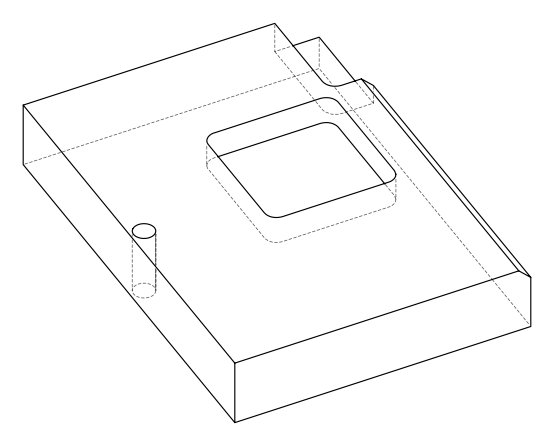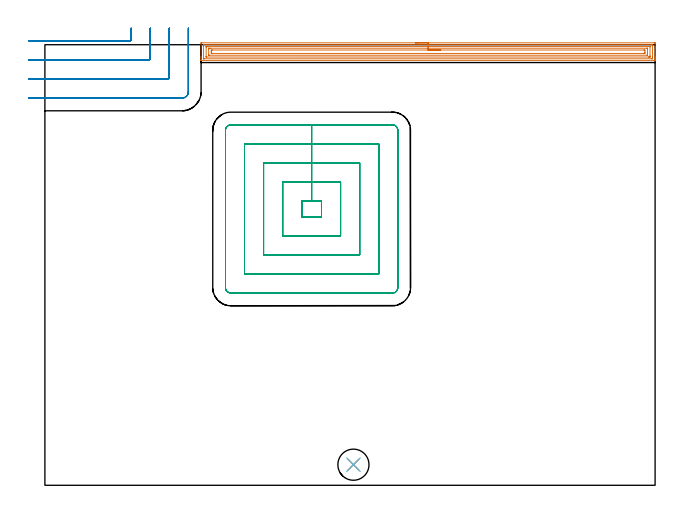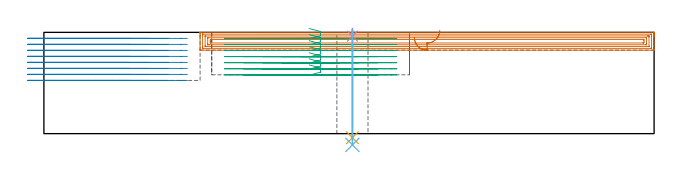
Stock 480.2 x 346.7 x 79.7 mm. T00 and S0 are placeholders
(PLAN: 6 operations, 4 tool changes, 47.3 min)
(1 AREA_MILL | FG_CHAMFER_SURFACE | UGT0205_001 | 14.6 min | 35701 mm3)
(2 MILL_CORNER_NOTCH_RECTANGULAR | CORNER_NOTCH_RECTANGULAR | UGT0201_094 | Follow Part, ap 5, ae 75% | 9.56 min | 239065 mm3)
(3 MILL_RECTANGULAR_POCKET | POCKET_RECTANGULAR_STRAIGHT | UGT0201_094 | Follow Part, ap 5, ae 75% | 22.35 min | 785838 mm3)
(4 SPOT_DRILL | STEP1HOLE | NXT0321_9005460120000 | 0.05 min | 197 mm3)
(5 DRILL_THROUGH_HOLE_INTO_CENTER | STEP1HOLE | NXT0301_065 | 0.34 min | 5346 mm3)
(6 DRILL_TO_ENLARGE_THROUGH_HOLE | STEP1HOLE | UGT0301_058 | 0.36 min | 31957 mm3)
(TOOL UGT0205_001 | Chamfer Mill 20 x 3 x 45 deg. | D20 FL50 Z2)
(TOOL UGT0201_094 | End mill 20 mm | D20 FL38 Z4)
(TOOL NXT0321_9005460120000 | NC Spot Drill, 142deg, 12mm, Carbide, Uncoated | D12 PA142 FL30 Z2)
(TOOL NXT0301_065 | Carbide Drill 9.4mm [860.1-0940-075A1-MM 2214] | D9.4 PA140 FL98 Z2)
(TOOL UGT0301_058 | Twist Drill 24.5 mm | D24.5 PA118 FL160 Z2)
(OP 1 AREA_MILL)
G17 G21 G94 G90
T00 M6
G54
G17 G0 G90 X291.55 Y348.2 S1061 M3
G43 Z89.7 H0
Z75.7
G94 G1 X291.588 Z74.828 F250.
X291.702 Z73.964
X291.891 Z73.112
X292.153 Z72.28
X292.487 Z71.474
X292.89 Z70.7
X293.358 Z69.964
X293.89 Z69.272
X294.479 Z68.629
X295.122 Z68.04
X295.814 Z67.508
X296.55 Z67.04
X297.324 Z66.637
X298.13 Z66.303
X298.962 Z66.041
X299.813 Z65.852
X300.678 Z65.738
X301.55 Z65.7
X479.595
X480.075 Y348.195 Z65.703
X480.19 Y348.192 Z65.706
X480.2 Y348.072 Z65.826
Y337.247 Z76.647
Y336.681 Z77.215
Y336.368 Z77.528
Y335.803 Z78.093
Y335.489 Z78.405
Y334.862 Z79.037
Y334.493 Z79.406
X480.197 Y334.344 Z79.548
X480.19 Y334.202 Z79.688
X480.041 Y334.2 Z79.7
X123.059
X122.91 Y334.202 Z79.688
X122.903 Y334.344 Z79.548
X122.9 Y334.493 Z79.406
Y334.863 Z79.037
Y335.489 Z78.405
Y336.681 Z77.215
Y337.247 Z76.647
Y347.789 Z66.108
X122.903 Y348.075 Z65.823
X122.91 Y348.192 Z65.705
X123.029 Y348.199 Z65.699
X123.505 Y348.2 Z65.7
X301.55
Y346.786 Z67.114
X477.81 Y346.785 Z67.115
X477.937
X478.163 Y346.78 Z67.12
X478.185 Y346.779 Z67.121
X478.19 Y346.766 Z67.134
X478.196 Y346.738 Z67.162
X478.198 Y346.709 Z67.191
X478.2 Y346.526 Z67.374
Y346.032 Z67.868
Y336.862 Z77.038
X478.198 Y336.368 Z77.532
X478.195 Y335.989 Z77.911
X478.183 Y335.621 Z78.279
X477.81 Y335.616 Z78.284
X477.682 Y335.615 Z78.285
X125.29
X125.163
X124.937 Y335.62 Z78.28
X124.915 Y335.621 Z78.279
X124.91 Y335.634 Z78.266
X124.904 Y335.663 Z78.237
X124.902 Y335.691 Z78.209
X124.9 Y335.873 Z78.027
Y336.368 Z77.532
Y345.538 Z68.362
X124.902 Y346.032 Z67.868
X124.905 Y346.411 Z67.489
X124.917 Y346.779 Z67.121
X125.29 Y346.784 Z67.116
X125.418 Y346.785 Z67.115
X301.55 Y346.786 Z67.114
Y345.372 Z68.528
X476.025 Y345.371 Z68.529
X476.098 Y345.37 Z68.53
X476.157 Y345.367 Z68.533
X476.187 Y345.365 Z68.535
X476.19 Y345.326 Z68.574
X476.196 Y345.153 Z68.747
X476.199 Y344.982 Z68.918
X476.2 Y337.953 Z75.947
X476.195 Y337.247 Z76.653
X476.191 Y337.082 Z76.818
X476.182 Y337.035 Z76.865
X476.135 Y337.033 Z76.867
X476.025 Y337.031 Z76.869
X475.354 Y337.029 Z76.871
X475.132 Y337.028 Z76.872
X127.075 Y337.029 Z76.871
X127.001 Y337.03 Z76.87
X126.943 Y337.033 Z76.867
X126.913 Y337.035 Z76.865
X126.91 Y337.075 Z76.825
X126.904 Y337.247 Z76.653
X126.901 Y337.418 Z76.482
X126.9 Y344.447 Z69.453
X126.905 Y345.153 Z68.747
X126.908 Y345.318 Z68.582
X126.918 Y345.365 Z68.535
X126.965 Y345.367 Z68.533
X127.075 Y345.369 Z68.531
X127.746 Y345.371 Z68.529
X127.968 Y345.372 Z68.528
X301.55
Y343.957 Z69.943
X473.67
X474.072 Y343.955 Z69.945
X474.156 Y343.953 Z69.947
X474.187 Y343.951 Z69.949
X474.191 Y343.912 Z69.988
X474.195 Y343.817 Z70.083
X474.2 Y343.436 Z70.464
Y339.043 Z74.857
X474.198 Y338.584 Z75.316
X474.196 Y338.479 Z75.421
X474.192 Y338.455 Z75.445
X474.188 Y338.45 Z75.45
X474.175 Y338.447 Z75.453
X474.107 Y338.444 Z75.456
X473.917 Y338.443 Z75.457
X129.43
X129.028 Y338.445 Z75.455
X128.944 Y338.447 Z75.453
X128.913 Y338.449 Z75.451
X128.909 Y338.488 Z75.412
X128.905 Y338.583 Z75.317
X128.9 Y338.964 Z74.936
Y343.396 Z70.504
X128.904 Y343.816 Z70.084
X128.907 Y343.921 Z69.979
X128.909 Y343.943 Z69.957
X128.927 Y343.95 Z69.95
X128.993 Y343.953 Z69.947
X129.184 Y343.956 Z69.944
X129.753 Y343.957 Z69.943
X130.075
X301.55
Y342.543 Z71.357
X471.537
X471.562 Y342.542 Z71.358
X472.19 Y342.518 Z71.382
X472.199 Y341.892 Z72.008
Y340.761 Z73.139
X472.197 Y340.136 Z73.764
X472.19 Y339.882 Z74.018
X471.587 Y339.858 Z74.042
X471.562 Y339.857 Z74.043
X131.563
X131.538 Y339.858 Z74.042
X130.91 Y339.882 Z74.018
X130.901 Y340.508 Z73.392
X130.9 Y341.639 Z72.261
X130.903 Y342.264 Z71.636
X130.91 Y342.518 Z71.382
X131.513 Y342.542 Z71.358
X131.538 Y342.543 Z71.357
X301.55
X302.422 Z71.395
X303.286 Z71.509
X304.138 Z71.698
X304.97 Z71.96
X305.776 Z72.294
X306.55 Z72.697
X307.286 Z73.165
X307.978 Z73.696
X308.621 Z74.286
X309.21 Z74.929
X309.741 Z75.621
X310.21 Z76.357
X310.613 Z77.131
X310.947 Z77.937
X311.209 Z78.769
X311.398 Z79.62
X311.512 Z80.485
X311.55 Z81.357
G0 Z89.7
M5
M2
(OP 2 MILL_CORNER_NOTCH_RECTANGULAR)
G17 G21 G94 G90
T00 M6
G54
G17 G0 G90 X-12.539 Y349.7 S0 M3
G43 Z89.7 H0
Z74.975
G94 G1 X-9.539 F250.
X66.906 F500.
G3 X67.9 Y350.694 R1.
G1 Y356.7
Y359.7 F250.
G0 Z89.7
X-13. Y334.7
Z74.975
G1 X-10.
X81.906 F500.
G3 X82.9 Y335.694 R1.
G1 Y356.7
Y359.7 F250.
G0 Z89.7
X-13. Y319.7
Z74.975
G1 X-10.
X96.905 F500.
G3 X97.9 Y320.695 R1.
G1 Y356.7
Y359.7 F250.
G0 Z89.7
X-13. Y304.7
Z74.975
G1 X-10.
X107.9 F500.
G3 X112.9 Y309.7 R5.
G1 Y356.7
Y359.7 F250.
G0 Z89.7
X-12.539 Y349.7
Z70.25
G1 X-9.539
X66.906 F500.
G3 X67.9 Y350.694 R1.
G1 Y356.7
Y359.7 F250.
G0 Z89.7
X-13. Y334.7
Z70.25
G1 X-10.
X81.906 F500.
G3 X82.9 Y335.694 R1.
G1 Y356.7
Y359.7 F250.
G0 Z89.7
X-13. Y319.7
Z70.25
G1 X-10.
X96.905 F500.
G3 X97.9 Y320.695 R1.
G1 Y356.7
Y359.7 F250.
G0 Z89.7
X-13. Y304.7
Z70.25
G1 X-10.
X107.9 F500.
G3 X112.9 Y309.7 R5.
G1 Y356.7
Y359.7 F250.
G0 Z89.7
X-12.539 Y349.7
Z65.525
G1 X-9.539
X66.906 F500.
G3 X67.9 Y350.694 R1.
G1 Y356.7
Y359.7 F250.
G0 Z89.7
X-13. Y334.7
Z65.525
G1 X-10.
X81.906 F500.
G3 X82.9 Y335.694 R1.
G1 Y356.7
Y359.7 F250.
G0 Z89.7
X-13. Y319.7
Z65.525
G1 X-10.
X96.905 F500.
G3 X97.9 Y320.695 R1.
G1 Y356.7
Y359.7 F250.
G0 Z89.7
X-13. Y304.7
Z65.525
G1 X-10.
X107.9 F500.
G3 X112.9 Y309.7 R5.
G1 Y356.7
Y359.7 F250.
G0 Z89.7
X-12.539 Y349.7
Z60.8
G1 X-9.539
X66.906 F500.
G3 X67.9 Y350.694 R1.
G1 Y356.7
Y359.7 F250.
G0 Z89.7
X-13. Y334.7
Z60.8
G1 X-10.
X81.906 F500.
G3 X82.9 Y335.694 R1.
G1 Y356.7
Y359.7 F250.
G0 Z89.7
X-13. Y319.7
Z60.8
G1 X-10.
X96.905 F500.
G3 X97.9 Y320.695 R1.
G1 Y356.7
Y359.7 F250.
G0 Z89.7
X-13. Y304.7
Z60.8
G1 X-10.
X107.9 F500.
G3 X112.9 Y309.7 R5.
G1 Y356.7
Y359.7 F250.
G0 Z89.7
X-12.539 Y349.7
Z56.075
G1 X-9.539
X66.906 F500.
G3 X67.9 Y350.694 R1.
G1 Y356.7
Y359.7 F250.
G0 Z89.7
X-13. Y334.7
Z56.075
G1 X-10.
X81.906 F500.
G3 X82.9 Y335.694 R1.
G1 Y356.7
Y359.7 F250.
G0 Z89.7
X-13. Y319.7
Z56.075
G1 X-10.
X96.905 F500.
G3 X97.9 Y320.695 R1.
G1 Y356.7
Y359.7 F250.
G0 Z89.7
X-13. Y304.7
Z56.075
G1 X-10.
X107.9 F500.
G3 X112.9 Y309.7 R5.
G1 Y356.7
Y359.7 F250.
G0 Z89.7
X-12.539 Y349.7
Z51.35
G1 X-9.539
X66.906 F500.
G3 X67.9 Y350.694 R1.
G1 Y356.7
Y359.7 F250.
G0 Z89.7
X-13. Y334.7
Z51.35
G1 X-10.
X81.906 F500.
G3 X82.9 Y335.694 R1.
G1 Y356.7
Y359.7 F250.
G0 Z89.7
X-13. Y319.7
Z51.35
G1 X-10.
X96.905 F500.
G3 X97.9 Y320.695 R1.
G1 Y356.7
Y359.7 F250.
G0 Z89.7
X-13. Y304.7
Z51.35
G1 X-10.
X107.9 F500.
G3 X112.9 Y309.7 R5.
G1 Y356.7
Y359.7 F250.
G0 Z89.7
X-12.539 Y349.7
Z46.625
G1 X-9.539
X66.906 F500.
G3 X67.9 Y350.694 R1.
G1 Y356.7
Y359.7 F250.
G0 Z89.7
X-13. Y334.7
Z46.625
G1 X-10.
X81.906 F500.
G3 X82.9 Y335.694 R1.
G1 Y356.7
Y359.7 F250.
G0 Z89.7
X-13. Y319.7
Z46.625
G1 X-10.
X96.905 F500.
G3 X97.9 Y320.695 R1.
G1 Y356.7
Y359.7 F250.
G0 Z89.7
X-13. Y304.7
Z46.625
G1 X-10.
X107.9 F500.
G3 X112.9 Y309.7 R5.
G1 Y356.7
Y359.7 F250.
G0 Z89.7
X-12.539 Y349.7
Z41.9
G1 X-9.539
X66.906 F500.
G3 X67.9 Y350.694 R1.
G1 Y356.7
Y359.7 F250.
G0 Z89.7
X-13. Y334.7
Z41.9
G1 X-10.
X81.906 F500.
G3 X82.9 Y335.694 R1.
G1 Y356.7
Y359.7 F250.
G0 Z89.7
X-13. Y319.7
Z41.9
G1 X-10.
X96.905 F500.
G3 X97.9 Y320.695 R1.
G1 Y356.7
Y359.7 F250.
G0 Z89.7
X-13. Y304.7
Z41.9
G1 X-10.
X107.9 F500.
G3 X112.9 Y309.7 R5.
G1 Y356.7
Y359.7 F250.
G0 Z89.7
M5
M2
(OP 3 MILL_RECTANGULAR_POCKET)
G17 G21 G94 G90
T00 M6
G54
G17 G0 G90 X208.797 Y211.3 S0 M3
G43 Z89.7 H0
Z82.7
G94 G1 X217.7 Z80.314 F250.
Y223.6 Z77.018
X209.9 Z74.928
X202.1 F500.
Y211.3
X217.7
Y223.6
X209.9
Y238.6
X187.1
Y196.3
X232.7
Y238.6
X209.9
Y253.6
X172.1
Y181.3
X247.7
Y253.6
X209.9
Y268.6
X157.1
Y166.3
X262.7
Y268.6
X209.9
Y283.6
X146.3
G3 X142.1 Y279.4 R4.2
G1 Y155.5
G3 X146.3 Y151.3 R4.2
G1 X273.5
G3 X277.7 Y155.5 R4.2
G1 Y279.4
G3 X273.5 Y283.6 R4.2
G1 X209.9
X208.9
G0 X208.797 Y211.3 Z77.928
G1 X217.7 Z75.543 F250.
Y223.6 Z72.247
X209.9 Z70.157
X202.1 F500.
Y211.3
X217.7
Y223.6
X209.9
Y238.6
X187.1
Y196.3
X232.7
Y238.6
X209.9
Y253.6
X172.1
Y181.3
X247.7
Y253.6
X209.9
Y268.6
X157.1
Y166.3
X262.7
Y268.6
X209.9
Y283.6
X146.3
G3 X142.1 Y279.4 R4.2
G1 Y155.5
G3 X146.3 Y151.3 R4.2
G1 X273.5
G3 X277.7 Y155.5 R4.2
G1 Y279.4
G3 X273.5 Y283.6 R4.2
G1 X209.9
X208.9
G0 X208.797 Y211.3 Z73.157
G1 X217.7 Z70.771 F250.
Y223.6 Z67.476
X209.9 Z65.386
X202.1 F500.
Y211.3
X217.7
Y223.6
X209.9
Y238.6
X187.1
Y196.3
X232.7
Y238.6
X209.9
Y253.6
X172.1
Y181.3
X247.7
Y253.6
X209.9
Y268.6
X157.1
Y166.3
X262.7
Y268.6
X209.9
Y283.6
X146.3
G3 X142.1 Y279.4 R4.2
G1 Y155.5
G3 X146.3 Y151.3 R4.2
G1 X273.5
G3 X277.7 Y155.5 R4.2
G1 Y279.4
G3 X273.5 Y283.6 R4.2
G1 X209.9
X208.9
G0 X208.797 Y211.3 Z68.386
G1 X217.7 Z66. F250.
Y223.6 Z62.704
X209.9 Z60.614
X202.1 F500.
Y211.3
X217.7
Y223.6
X209.9
Y238.6
X187.1
Y196.3
X232.7
Y238.6
X209.9
Y253.6
X172.1
Y181.3
X247.7
Y253.6
X209.9
Y268.6
X157.1
Y166.3
X262.7
Y268.6
X209.9
Y283.6
X146.3
G3 X142.1 Y279.4 R4.2
G1 Y155.5
G3 X146.3 Y151.3 R4.2
G1 X273.5
G3 X277.7 Y155.5 R4.2
G1 Y279.4
G3 X273.5 Y283.6 R4.2
G1 X209.9
X208.9
G0 X208.797 Y211.3 Z63.614
G1 X217.7 Z61.229 F250.
Y223.6 Z57.933
X209.9 Z55.843
X202.1 F500.
Y211.3
X217.7
Y223.6
X209.9
Y238.6
X187.1
Y196.3
X232.7
Y238.6
X209.9
Y253.6
X172.1
Y181.3
X247.7
Y253.6
X209.9
Y268.6
X157.1
Y166.3
X262.7
Y268.6
X209.9
Y283.6
X146.3
G3 X142.1 Y279.4 R4.2
G1 Y155.5
G3 X146.3 Y151.3 R4.2
G1 X273.5
G3 X277.7 Y155.5 R4.2
G1 Y279.4
G3 X273.5 Y283.6 R4.2
G1 X209.9
X208.9
G0 X208.797 Y211.3 Z58.843
G1 X217.7 Z56.457 F250.
Y223.6 Z53.161
X209.9 Z51.071
X202.1 F500.
Y211.3
X217.7
Y223.6
X209.9
Y238.6
X187.1
Y196.3
X232.7
Y238.6
X209.9
Y253.6
X172.1
Y181.3
X247.7
Y253.6
X209.9
Y268.6
X157.1
Y166.3
X262.7
Y268.6
X209.9
Y283.6
X146.3
G3 X142.1 Y279.4 R4.2
G1 Y155.5
G3 X146.3 Y151.3 R4.2
G1 X273.5
G3 X277.7 Y155.5 R4.2
G1 Y279.4
G3 X273.5 Y283.6 R4.2
G1 X209.9
X208.9
G0 X208.797 Y211.3 Z54.071
G1 X217.7 Z51.686 F250.
Y223.6 Z48.39
X209.9 Z46.3
X202.1 F500.
Y211.3
X217.7
Y223.6
X209.9
Y238.6
X187.1
Y196.3
X232.7
Y238.6
X209.9
Y253.6
X172.1
Y181.3
X247.7
Y253.6
X209.9
Y268.6
X157.1
Y166.3
X262.7
Y268.6
X209.9
Y283.6
X146.3
G3 X142.1 Y279.4 R4.2
G1 Y155.5
G3 X146.3 Y151.3 R4.2
G1 X273.5
G3 X277.7 Y155.5 R4.2
G1 Y279.4
G3 X273.5 Y283.6 R4.2
G1 X209.9
X208.9
G0 Z89.7
M5
M2
(OP 4 SPOT_DRILL)
G17 G21 G94 G90
T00 M6
G54
G17 G0 G90 X242.8 Y16.2 S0 M3
G43 Z89.7 H0
G94 G81 G98 Z76.7 F250. R82.7
G80
M5
M2
(OP 5 DRILL_THROUGH_HOLE_INTO_CENTER)
G17 G21 G94 G90
T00 M6
G54
G17 G0 G90 X242.8 Y16.2 S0 M3
G43 Z89.7 H1
G94 G73 G98 Z-3.211 F250. Q9.212 R81.7
G80
M5
M2
(OP 6 DRILL_TO_ENLARGE_THROUGH_HOLE)
G17 G21 G94 G90
T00 M6
G54
G17 G0 G90 X242.8 Y16.2 S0 M3
G43 Z89.7 H0
G94 G73 G98 Z-8.861 F250. Q22.14 R81.7
G80
M5
M2
